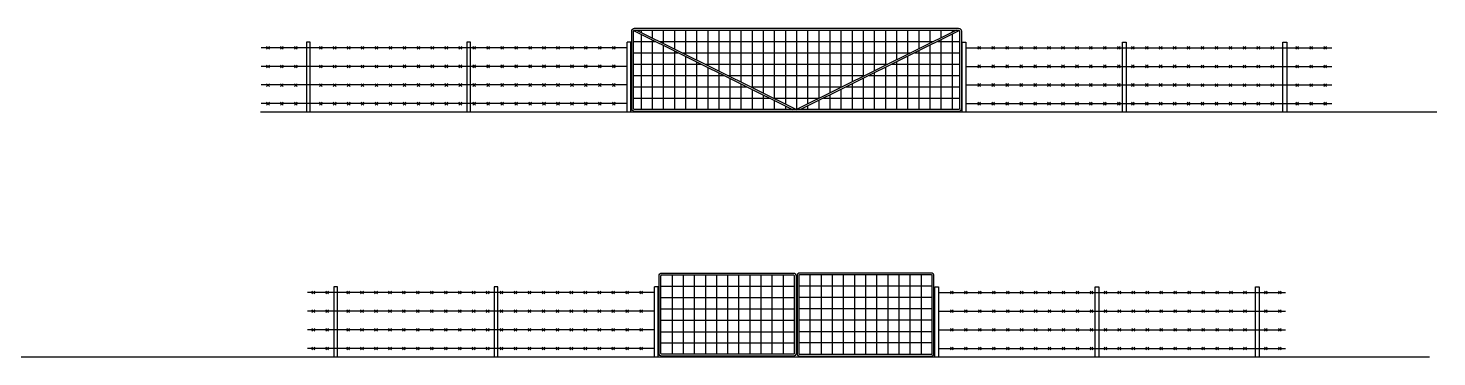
# Model space of a CAD drawing. Extents: x -408 to 1508121, y -29672 to 868845.
# Drawn here: x 1379361 to 1394501, y 164112 to 167642 of the extents above; entities that cross this region are included whole.
import ezdxf

# ---------------------------------------------------------------- set-up
doc = ezdxf.new("R2010")
doc.units = 0
doc.header["$MEASUREMENT"] = 0
doc.layers.get('0').update_dxf_attribs({"lineweight": 25})
doc.layers.add('Fence Elev Exist', color=8, linetype='Continuous')

msp = doc.modelspace()

# ---------------------------------------------------------------- linework, layer by layer
for p, q in [((1381858, 166742), (1394501, 166742)), ((1332538, 164112), (1394422, 164112))]:
    msp.add_line(p, q)
at = {"layer": 'Fence Elev Exist'}
for p, q in [((1385948, 167622), (1385948, 167599)), ((1386067, 167622), (1386067, 167539)), ((1386187, 167622), (1386187, 167480)), ((1386306, 167622), (1386306, 167421)), ((1386425, 167622), (1386425, 167362)), ((1386545, 167622), (1386545, 167303)), ((1386664, 167622), (1386664, 167243)), ((1386783, 167622), (1386783, 167184)), ((1386903, 167622), (1386903, 167125)), ((1387022, 167622), (1387022, 167066)), ((1387142, 167622), (1387142, 167007)), ((1387261, 167622), (1387261, 166948)), ((1387380, 167622), (1387380, 166888)), ((1387500, 167622), (1387500, 166829)), ((1387619, 167622), (1387619, 166769)), ((1387738, 167622), (1387738, 166829)), ((1387858, 167622), (1387858, 166888)), ((1387977, 167622), (1387977, 166948)), ((1388096, 167622), (1388096, 167007)), ((1388216, 167622), (1388216, 167066)), ((1388335, 167622), (1388335, 167125)), ((1388455, 167622), (1388455, 167184)), ((1388574, 167622), (1388574, 167243)), ((1388693, 167622), (1388693, 167303)), ((1388813, 167622), (1388813, 167362)), ((1388932, 167622), (1388932, 167421)), ((1389051, 167622), (1389051, 167480)), ((1389171, 167622), (1389171, 167539)), ((1389290, 167622), (1389290, 167599)), ((1385839, 167492), (1385799, 167492)), ((1385799, 166742), (1385799, 167492)), ((1385839, 166742), (1385839, 167492)), ((1385867, 167500), (1386101, 167500)), ((1385948, 167576), (1385948, 166769)), ((1386067, 167517), (1386067, 166769)), ((1386146, 167500), (1389092, 167500)), ((1386187, 167458), (1386187, 166769)), ((1389051, 167458), (1389051, 166769)), ((1389137, 167500), (1389371, 167500)), ((1389171, 167517), (1389171, 166769)), ((1389290, 167576), (1389290, 166769)), ((1385799, 167432), (1381864, 167432)), ((1381953, 167416), (1381923, 167446)), ((1381923, 167416), (1381953, 167446)), ((1382103, 167416), (1382073, 167446)), ((1382073, 167416), (1382103, 167446)), ((1382253, 167416), (1382223, 167446)), ((1382223, 167416), (1382253, 167446)), ((1382490, 167416), (1382520, 167446)), ((1382520, 167416), (1382490, 167446)), ((1382640, 167416), (1382670, 167446)), ((1382670, 167416), (1382640, 167446)), ((1382790, 167416), (1382820, 167446)), ((1382820, 167416), (1382790, 167446)), ((1382940, 167416), (1382970, 167446)), ((1382970, 167416), (1382940, 167446)), ((1383090, 167416), (1383120, 167446)), ((1383120, 167416), (1383090, 167446)), ((1383240, 167416), (1383270, 167446)), ((1383270, 167416), (1383240, 167446)), ((1383390, 167417), (1383420, 167447)), ((1383420, 167417), (1383390, 167447)), ((1383540, 167417), (1383570, 167447)), ((1383570, 167417), (1383540, 167447)), ((1383690, 167417), (1383720, 167447)), ((1383720, 167417), (1383690, 167447)), ((1383840, 167417), (1383870, 167447)), ((1383870, 167417), (1383840, 167447)), ((1383990, 167417), (1384020, 167447)), ((1384020, 167417), (1383990, 167447)), ((1384140, 167417), (1384170, 167447)), ((1384170, 167417), (1384140, 167447)), ((1384290, 167417), (1384320, 167447)), ((1384320, 167417), (1384290, 167447)), ((1384440, 167417), (1384470, 167447)), ((1384470, 167417), (1384440, 167447)), ((1384590, 167417), (1384620, 167447)), ((1384620, 167417), (1384590, 167447)), ((1384740, 167417), (1384770, 167447)), ((1384770, 167417), (1384740, 167447)), ((1384890, 167417), (1384920, 167447)), ((1384920, 167417), (1384890, 167447)), ((1385040, 167417), (1385070, 167447)), ((1385070, 167417), (1385040, 167447)), ((1385190, 167417), (1385220, 167447)), ((1385220, 167417), (1385190, 167447)), ((1385340, 167417), (1385370, 167447)), ((1385370, 167417), (1385340, 167447)), ((1385490, 167417), (1385520, 167447)), ((1385520, 167417), (1385490, 167447)), ((1385640, 167417), (1385670, 167447)), ((1385670, 167417), (1385640, 167447)), ((1385867, 167378), (1386347, 167378)), ((1386306, 167399), (1386306, 166769)), ((1386392, 167378), (1388846, 167378)), ((1386425, 167339), (1386425, 166769)), ((1388813, 167339), (1388813, 166769)), ((1388891, 167378), (1389371, 167378)), ((1388932, 167399), (1388932, 166769)), ((1389439, 167432), (1393374, 167432)), ((1389598, 167417), (1389568, 167447)), ((1389568, 167417), (1389598, 167447)), ((1389748, 167417), (1389718, 167447)), ((1389718, 167417), (1389748, 167447)), ((1389898, 167417), (1389868, 167447)), ((1389868, 167417), (1389898, 167447)), ((1390048, 167417), (1390018, 167447)), ((1390018, 167417), (1390048, 167447)), ((1390198, 167417), (1390168, 167447)), ((1390168, 167417), (1390198, 167447)), ((1390348, 167417), (1390318, 167447)), ((1390318, 167417), (1390348, 167447)), ((1390498, 167417), (1390468, 167447)), ((1390468, 167417), (1390498, 167447)), ((1390648, 167417), (1390618, 167447)), ((1390618, 167417), (1390648, 167447)), ((1390798, 167417), (1390768, 167447)), ((1390768, 167417), (1390798, 167447)), ((1390948, 167417), (1390918, 167447)), ((1390918, 167417), (1390948, 167447)), ((1391098, 167417), (1391068, 167447)), ((1391068, 167417), (1391098, 167447)), ((1391248, 167417), (1391218, 167447)), ((1391218, 167417), (1391248, 167447)), ((1391398, 167417), (1391368, 167447)), ((1391368, 167417), (1391398, 167447)), ((1391548, 167417), (1391518, 167447)), ((1391518, 167417), (1391548, 167447)), ((1391698, 167417), (1391668, 167447)), ((1391668, 167417), (1391698, 167447)), ((1391848, 167417), (1391818, 167447)), ((1391818, 167417), (1391848, 167447)), ((1391998, 167416), (1391968, 167446)), ((1391968, 167416), (1391998, 167446)), ((1392148, 167416), (1392118, 167446)), ((1392118, 167416), (1392148, 167446)), ((1392298, 167416), (1392268, 167446)), ((1392268, 167416), (1392298, 167446)), ((1392448, 167416), (1392418, 167446)), ((1392418, 167416), (1392448, 167446)), ((1392598, 167416), (1392568, 167446)), ((1392568, 167416), (1392598, 167446)), ((1392748, 167416), (1392718, 167446)), ((1392718, 167416), (1392748, 167446)), ((1392985, 167416), (1393015, 167446)), ((1393015, 167416), (1392985, 167446)), ((1393135, 167416), (1393165, 167446)), ((1393165, 167416), (1393135, 167446)), ((1393285, 167416), (1393315, 167446)), ((1393315, 167416), (1393285, 167446)), ((1385799, 167232), (1381864, 167232)), ((1381953, 167216), (1381923, 167246)), ((1381923, 167216), (1381953, 167246)), ((1382103, 167216), (1382073, 167246)), ((1382073, 167216), (1382103, 167246)), ((1382253, 167216), (1382223, 167246)), ((1382223, 167216), (1382253, 167246)), ((1382490, 167216), (1382520, 167246)), ((1382520, 167216), (1382490, 167246)), ((1382640, 167216), (1382670, 167246)), ((1382670, 167216), (1382640, 167246)), ((1382790, 167216), (1382820, 167246)), ((1382820, 167216), (1382790, 167246)), ((1382940, 167216), (1382970, 167246)), ((1382970, 167216), (1382940, 167246)), ((1383090, 167216), (1383120, 167246)), ((1383120, 167216), (1383090, 167246)), ((1383240, 167216), (1383270, 167246)), ((1383270, 167216), (1383240, 167246)), ((1383390, 167217), (1383420, 167247)), ((1383420, 167217), (1383390, 167247)), ((1383540, 167217), (1383570, 167247)), ((1383570, 167217), (1383540, 167247)), ((1383690, 167217), (1383720, 167247)), ((1383720, 167217), (1383690, 167247)), ((1383840, 167217), (1383870, 167247)), ((1383870, 167217), (1383840, 167247)), ((1383990, 167217), (1384020, 167247)), ((1384020, 167217), (1383990, 167247)), ((1384140, 167217), (1384170, 167247)), ((1384170, 167217), (1384140, 167247)), ((1384290, 167217), (1384320, 167247)), ((1384320, 167217), (1384290, 167247)), ((1384440, 167217), (1384470, 167247)), ((1384470, 167217), (1384440, 167247)), ((1384590, 167217), (1384620, 167247)), ((1384620, 167217), (1384590, 167247)), ((1384740, 167217), (1384770, 167247)), ((1384770, 167217), (1384740, 167247)), ((1384890, 167217), (1384920, 167247)), ((1384920, 167217), (1384890, 167247)), ((1385040, 167217), (1385070, 167247)), ((1385070, 167217), (1385040, 167247)), ((1385190, 167217), (1385220, 167247)), ((1385220, 167217), (1385190, 167247)), ((1385340, 167217), (1385370, 167247)), ((1385370, 167217), (1385340, 167247)), ((1385490, 167217), (1385520, 167247)), ((1385520, 167217), (1385490, 167247)), ((1385640, 167217), (1385670, 167247)), ((1385670, 167217), (1385640, 167247)), ((1385867, 167257), (1386593, 167257)), ((1386545, 167280), (1386545, 166769)), ((1386638, 167257), (1388600, 167257)), ((1386664, 167221), (1386664, 166769)), ((1386783, 167162), (1386783, 166769)), ((1388455, 167162), (1388455, 166769)), ((1388574, 167221), (1388574, 166769)), ((1388645, 167257), (1389371, 167257)), ((1388693, 167280), (1388693, 166769)), ((1389439, 167232), (1393374, 167232)), ((1389598, 167217), (1389568, 167247)), ((1389568, 167217), (1389598, 167247)), ((1389748, 167217), (1389718, 167247)), ((1389718, 167217), (1389748, 167247)), ((1389898, 167217), (1389868, 167247)), ((1389868, 167217), (1389898, 167247)), ((1390048, 167217), (1390018, 167247)), ((1390018, 167217), (1390048, 167247)), ((1390198, 167217), (1390168, 167247)), ((1390168, 167217), (1390198, 167247)), ((1390348, 167217), (1390318, 167247)), ((1390318, 167217), (1390348, 167247)), ((1390498, 167217), (1390468, 167247)), ((1390468, 167217), (1390498, 167247)), ((1390648, 167217), (1390618, 167247)), ((1390618, 167217), (1390648, 167247)), ((1390798, 167217), (1390768, 167247)), ((1390768, 167217), (1390798, 167247)), ((1390948, 167217), (1390918, 167247)), ((1390918, 167217), (1390948, 167247)), ((1391098, 167217), (1391068, 167247)), ((1391068, 167217), (1391098, 167247)), ((1391248, 167217), (1391218, 167247)), ((1391218, 167217), (1391248, 167247)), ((1391398, 167217), (1391368, 167247)), ((1391368, 167217), (1391398, 167247)), ((1391548, 167217), (1391518, 167247)), ((1391518, 167217), (1391548, 167247)), ((1391698, 167217), (1391668, 167247)), ((1391668, 167217), (1391698, 167247)), ((1391848, 167217), (1391818, 167247)), ((1391818, 167217), (1391848, 167247)), ((1391998, 167216), (1391968, 167246)), ((1391968, 167216), (1391998, 167246)), ((1392148, 167216), (1392118, 167246)), ((1392118, 167216), (1392148, 167246)), ((1392298, 167216), (1392268, 167246)), ((1392268, 167216), (1392298, 167246)), ((1392448, 167216), (1392418, 167246)), ((1392418, 167216), (1392448, 167246)), ((1392598, 167216), (1392568, 167246)), ((1392568, 167216), (1392598, 167246)), ((1392748, 167216), (1392718, 167246)), ((1392718, 167216), (1392748, 167246)), ((1392985, 167216), (1393015, 167246)), ((1393015, 167216), (1392985, 167246)), ((1393135, 167216), (1393165, 167246)), ((1393165, 167216), (1393135, 167246)), ((1393285, 167216), (1393315, 167246)), ((1393315, 167216), (1393285, 167246)), ((1385799, 167032), (1381864, 167032)), ((1381953, 167016), (1381923, 167046)), ((1381923, 167016), (1381953, 167046)), ((1382103, 167016), (1382073, 167046)), ((1382073, 167016), (1382103, 167046)), ((1382253, 167016), (1382223, 167046)), ((1382223, 167016), (1382253, 167046)), ((1382490, 167016), (1382520, 167046)), ((1382520, 167016), (1382490, 167046)), ((1382640, 167016), (1382670, 167046)), ((1382670, 167016), (1382640, 167046)), ((1382790, 167016), (1382820, 167046)), ((1382820, 167016), (1382790, 167046)), ((1382940, 167016), (1382970, 167046)), ((1382970, 167016), (1382940, 167046)), ((1383090, 167016), (1383120, 167046)), ((1383120, 167016), (1383090, 167046)), ((1383240, 167016), (1383270, 167046)), ((1383270, 167016), (1383240, 167046)), ((1383390, 167017), (1383420, 167047)), ((1383420, 167017), (1383390, 167047)), ((1383540, 167017), (1383570, 167047)), ((1383570, 167017), (1383540, 167047)), ((1383690, 167017), (1383720, 167047)), ((1383720, 167017), (1383690, 167047)), ((1383840, 167017), (1383870, 167047)), ((1383870, 167017), (1383840, 167047)), ((1383990, 167017), (1384020, 167047)), ((1384020, 167017), (1383990, 167047)), ((1384140, 167017), (1384170, 167047)), ((1384170, 167017), (1384140, 167047)), ((1384290, 167017), (1384320, 167047)), ((1384320, 167017), (1384290, 167047)), ((1384440, 167017), (1384470, 167047)), ((1384470, 167017), (1384440, 167047)), ((1384590, 167017), (1384620, 167047)), ((1384620, 167017), (1384590, 167047)), ((1384740, 167017), (1384770, 167047)), ((1384770, 167017), (1384740, 167047)), ((1384890, 167017), (1384920, 167047)), ((1384920, 167017), (1384890, 167047)), ((1385040, 167017), (1385070, 167047)), ((1385070, 167017), (1385040, 167047)), ((1385190, 167017), (1385220, 167047)), ((1385220, 167017), (1385190, 167047)), ((1385340, 167017), (1385370, 167047)), ((1385370, 167017), (1385340, 167047)), ((1385490, 167017), (1385520, 167047)), ((1385520, 167017), (1385490, 167047)), ((1385640, 167017), (1385670, 167047)), ((1385670, 167017), (1385640, 167047)), ((1385867, 167135), (1386839, 167135)), ((1385867, 167013), (1387085, 167013)), ((1386884, 167135), (1388354, 167135)), ((1386903, 167103), (1386903, 166769)), ((1387022, 167044), (1387022, 166769)), ((1387130, 167013), (1388108, 167013)), ((1388153, 167013), (1389371, 167013)), ((1388216, 167044), (1388216, 166769)), ((1388335, 167103), (1388335, 166769)), ((1388399, 167135), (1389371, 167135)), ((1389439, 167032), (1393374, 167032)), ((1389598, 167017), (1389568, 167047)), ((1389568, 167017), (1389598, 167047)), ((1389748, 167017), (1389718, 167047)), ((1389718, 167017), (1389748, 167047)), ((1389898, 167017), (1389868, 167047)), ((1389868, 167017), (1389898, 167047)), ((1390048, 167017), (1390018, 167047)), ((1390018, 167017), (1390048, 167047)), ((1390198, 167017), (1390168, 167047)), ((1390168, 167017), (1390198, 167047)), ((1390348, 167017), (1390318, 167047)), ((1390318, 167017), (1390348, 167047)), ((1390498, 167017), (1390468, 167047)), ((1390468, 167017), (1390498, 167047)), ((1390648, 167017), (1390618, 167047)), ((1390618, 167017), (1390648, 167047)), ((1390798, 167017), (1390768, 167047)), ((1390768, 167017), (1390798, 167047)), ((1390948, 167017), (1390918, 167047)), ((1390918, 167017), (1390948, 167047)), ((1391098, 167017), (1391068, 167047)), ((1391068, 167017), (1391098, 167047)), ((1391248, 167017), (1391218, 167047)), ((1391218, 167017), (1391248, 167047)), ((1391398, 167017), (1391368, 167047)), ((1391368, 167017), (1391398, 167047)), ((1391548, 167017), (1391518, 167047)), ((1391518, 167017), (1391548, 167047)), ((1391698, 167017), (1391668, 167047)), ((1391668, 167017), (1391698, 167047)), ((1391848, 167017), (1391818, 167047)), ((1391818, 167017), (1391848, 167047)), ((1391998, 167016), (1391968, 167046)), ((1391968, 167016), (1391998, 167046)), ((1392148, 167016), (1392118, 167046)), ((1392118, 167016), (1392148, 167046)), ((1392298, 167016), (1392268, 167046)), ((1392268, 167016), (1392298, 167046)), ((1392448, 167016), (1392418, 167046)), ((1392418, 167016), (1392448, 167046)), ((1392598, 167016), (1392568, 167046)), ((1392568, 167016), (1392598, 167046)), ((1392748, 167016), (1392718, 167046)), ((1392718, 167016), (1392748, 167046)), ((1392985, 167016), (1393015, 167046)), ((1393015, 167016), (1392985, 167046)), ((1393135, 167016), (1393165, 167046)), ((1393165, 167016), (1393135, 167046)), ((1393285, 167016), (1393315, 167046)), ((1393315, 167016), (1393285, 167046)), ((1385867, 166891), (1387330, 166891)), ((1387142, 166984), (1387142, 166769)), ((1387261, 166925), (1387261, 166769)), ((1387375, 166891), (1387863, 166891)), ((1387380, 166866), (1387380, 166769)), ((1387858, 166866), (1387858, 166769)), ((1387908, 166891), (1389371, 166891)), ((1387977, 166925), (1387977, 166769)), ((1388096, 166984), (1388096, 166769)), ((1385799, 166832), (1381864, 166832)), ((1381953, 166816), (1381923, 166846)), ((1381923, 166816), (1381953, 166846)), ((1382103, 166816), (1382073, 166846)), ((1382073, 166816), (1382103, 166846)), ((1382253, 166816), (1382223, 166846)), ((1382223, 166816), (1382253, 166846)), ((1382490, 166816), (1382520, 166846)), ((1382520, 166816), (1382490, 166846)), ((1382640, 166816), (1382670, 166846)), ((1382670, 166816), (1382640, 166846)), ((1382790, 166816), (1382820, 166846)), ((1382820, 166816), (1382790, 166846)), ((1382940, 166816), (1382970, 166846)), ((1382970, 166816), (1382940, 166846)), ((1383090, 166816), (1383120, 166846)), ((1383120, 166816), (1383090, 166846)), ((1383240, 166816), (1383270, 166846)), ((1383270, 166816), (1383240, 166846)), ((1383390, 166817), (1383420, 166847)), ((1383420, 166817), (1383390, 166847)), ((1383540, 166817), (1383570, 166847)), ((1383570, 166817), (1383540, 166847)), ((1383690, 166817), (1383720, 166847)), ((1383720, 166817), (1383690, 166847)), ((1383840, 166817), (1383870, 166847)), ((1383870, 166817), (1383840, 166847)), ((1383990, 166817), (1384020, 166847)), ((1384020, 166817), (1383990, 166847)), ((1384140, 166817), (1384170, 166847)), ((1384170, 166817), (1384140, 166847)), ((1384290, 166817), (1384320, 166847)), ((1384320, 166817), (1384290, 166847)), ((1384440, 166817), (1384470, 166847)), ((1384470, 166817), (1384440, 166847)), ((1384590, 166817), (1384620, 166847)), ((1384620, 166817), (1384590, 166847)), ((1384740, 166817), (1384770, 166847)), ((1384770, 166817), (1384740, 166847)), ((1384890, 166817), (1384920, 166847)), ((1384920, 166817), (1384890, 166847)), ((1385040, 166817), (1385070, 166847)), ((1385070, 166817), (1385040, 166847)), ((1385190, 166817), (1385220, 166847)), ((1385220, 166817), (1385190, 166847)), ((1385340, 166817), (1385370, 166847)), ((1385370, 166817), (1385340, 166847)), ((1385490, 166817), (1385520, 166847)), ((1385520, 166817), (1385490, 166847)), ((1385640, 166817), (1385670, 166847)), ((1385670, 166817), (1385640, 166847)), ((1387500, 166807), (1387500, 166769)), ((1387738, 166807), (1387738, 166769)), ((1389439, 166832), (1393374, 166832)), ((1389598, 166817), (1389568, 166847)), ((1389568, 166817), (1389598, 166847)), ((1389748, 166817), (1389718, 166847)), ((1389718, 166817), (1389748, 166847)), ((1389898, 166817), (1389868, 166847)), ((1389868, 166817), (1389898, 166847)), ((1390048, 166817), (1390018, 166847)), ((1390018, 166817), (1390048, 166847)), ((1390198, 166817), (1390168, 166847)), ((1390168, 166817), (1390198, 166847)), ((1390348, 166817), (1390318, 166847)), ((1390318, 166817), (1390348, 166847)), ((1390498, 166817), (1390468, 166847)), ((1390468, 166817), (1390498, 166847)), ((1390648, 166817), (1390618, 166847)), ((1390618, 166817), (1390648, 166847)), ((1390798, 166817), (1390768, 166847)), ((1390768, 166817), (1390798, 166847)), ((1390948, 166817), (1390918, 166847)), ((1390918, 166817), (1390948, 166847)), ((1391098, 166817), (1391068, 166847)), ((1391068, 166817), (1391098, 166847)), ((1391248, 166817), (1391218, 166847)), ((1391218, 166817), (1391248, 166847)), ((1391398, 166817), (1391368, 166847)), ((1391368, 166817), (1391398, 166847)), ((1391548, 166817), (1391518, 166847)), ((1391518, 166817), (1391548, 166847)), ((1391698, 166817), (1391668, 166847)), ((1391668, 166817), (1391698, 166847)), ((1391848, 166817), (1391818, 166847)), ((1391818, 166817), (1391848, 166847)), ((1391998, 166816), (1391968, 166846)), ((1391968, 166816), (1391998, 166846)), ((1392148, 166816), (1392118, 166846)), ((1392118, 166816), (1392148, 166846)), ((1392298, 166816), (1392268, 166846)), ((1392268, 166816), (1392298, 166846)), ((1392448, 166816), (1392418, 166846)), ((1392418, 166816), (1392448, 166846)), ((1392598, 166816), (1392568, 166846)), ((1392568, 166816), (1392598, 166846)), ((1392748, 166816), (1392718, 166846)), ((1392718, 166816), (1392748, 166846)), ((1392985, 166816), (1393015, 166846)), ((1393015, 166816), (1392985, 166846)), ((1393135, 166816), (1393165, 166846)), ((1393165, 166816), (1393135, 166846)), ((1393285, 166816), (1393315, 166846)), ((1393315, 166816), (1393285, 166846)), ((1386281, 164992), (1386281, 164139)), ((1386400, 164992), (1386400, 164139)), ((1386520, 164992), (1386520, 164139)), ((1386639, 164992), (1386639, 164139)), ((1386758, 164992), (1386758, 164139)), ((1386878, 164992), (1386878, 164139)), ((1386997, 164992), (1386997, 164139)), ((1387117, 164992), (1387117, 164139)), ((1387236, 164992), (1387236, 164139)), ((1387355, 164992), (1387355, 164139)), ((1387475, 164992), (1387475, 164139)), ((1387763, 164992), (1387763, 164139)), ((1387883, 164992), (1387883, 164139)), ((1388002, 164992), (1388002, 164139)), ((1388121, 164992), (1388121, 164139)), ((1388241, 164992), (1388241, 164139)), ((1388360, 164992), (1388360, 164139)), ((1388480, 164992), (1388480, 164139)), ((1388599, 164992), (1388599, 164139)), ((1388718, 164992), (1388718, 164139)), ((1388838, 164992), (1388838, 164139)), ((1388957, 164992), (1388957, 164139)), ((1386093, 164802), (1382364, 164802)), ((1382410, 164787), (1382440, 164817)), ((1382440, 164787), (1382410, 164817)), ((1382560, 164787), (1382590, 164817)), ((1382590, 164787), (1382560, 164817)), ((1382784, 164787), (1382814, 164817)), ((1382814, 164787), (1382784, 164817)), ((1382934, 164787), (1382964, 164817)), ((1382964, 164787), (1382934, 164817)), ((1383084, 164787), (1383114, 164817)), ((1383114, 164787), (1383084, 164817)), ((1383234, 164787), (1383264, 164817)), ((1383264, 164787), (1383234, 164817)), ((1383384, 164787), (1383414, 164817)), ((1383414, 164787), (1383384, 164817)), ((1383534, 164787), (1383564, 164817)), ((1383564, 164787), (1383534, 164817)), ((1383684, 164787), (1383714, 164817)), ((1383714, 164787), (1383684, 164817)), ((1383834, 164787), (1383864, 164817)), ((1383864, 164787), (1383834, 164817)), ((1383984, 164787), (1384014, 164817)), ((1384014, 164787), (1383984, 164817)), ((1384134, 164787), (1384164, 164817)), ((1384164, 164787), (1384134, 164817)), ((1384284, 164787), (1384314, 164817)), ((1384314, 164787), (1384284, 164817)), ((1384434, 164787), (1384464, 164817)), ((1384464, 164787), (1384434, 164817)), ((1384584, 164787), (1384614, 164817)), ((1384614, 164787), (1384584, 164817)), ((1384734, 164787), (1384764, 164817)), ((1384764, 164787), (1384734, 164817)), ((1384884, 164787), (1384914, 164817)), ((1384914, 164787), (1384884, 164817)), ((1385034, 164787), (1385064, 164817)), ((1385064, 164787), (1385034, 164817)), ((1385184, 164787), (1385214, 164817)), ((1385214, 164787), (1385184, 164817)), ((1385334, 164787), (1385364, 164817)), ((1385364, 164787), (1385334, 164817)), ((1385484, 164787), (1385514, 164817)), ((1385514, 164787), (1385484, 164817)), ((1385634, 164787), (1385664, 164817)), ((1385664, 164787), (1385634, 164817)), ((1385784, 164787), (1385814, 164817)), ((1385814, 164787), (1385784, 164817)), ((1385934, 164787), (1385964, 164817)), ((1385964, 164787), (1385934, 164817)), ((1386133, 164862), (1386093, 164862)), ((1386093, 164112), (1386093, 164862)), ((1386133, 164112), (1386133, 164862)), ((1386162, 164870), (1387594, 164870)), ((1386162, 164748), (1387594, 164748)), ((1389076, 164870), (1387644, 164870)), ((1389076, 164748), (1387644, 164748)), ((1389145, 164802), (1392874, 164802)), ((1389304, 164787), (1389274, 164817)), ((1389274, 164787), (1389304, 164817)), ((1389454, 164787), (1389424, 164817)), ((1389424, 164787), (1389454, 164817)), ((1389604, 164787), (1389574, 164817)), ((1389574, 164787), (1389604, 164817)), ((1389754, 164787), (1389724, 164817)), ((1389724, 164787), (1389754, 164817)), ((1389904, 164787), (1389874, 164817)), ((1389874, 164787), (1389904, 164817)), ((1390054, 164787), (1390024, 164817)), ((1390024, 164787), (1390054, 164817)), ((1390204, 164787), (1390174, 164817)), ((1390174, 164787), (1390204, 164817)), ((1390354, 164787), (1390324, 164817)), ((1390324, 164787), (1390354, 164817)), ((1390504, 164787), (1390474, 164817)), ((1390474, 164787), (1390504, 164817)), ((1390654, 164787), (1390624, 164817)), ((1390624, 164787), (1390654, 164817)), ((1390804, 164787), (1390774, 164817)), ((1390774, 164787), (1390804, 164817)), ((1390954, 164787), (1390924, 164817)), ((1390924, 164787), (1390954, 164817)), ((1391104, 164787), (1391074, 164817)), ((1391074, 164787), (1391104, 164817)), ((1391254, 164787), (1391224, 164817)), ((1391224, 164787), (1391254, 164817)), ((1391404, 164787), (1391374, 164817)), ((1391374, 164787), (1391404, 164817)), ((1391554, 164787), (1391524, 164817)), ((1391524, 164787), (1391554, 164817)), ((1391704, 164787), (1391674, 164817)), ((1391674, 164787), (1391704, 164817)), ((1391854, 164787), (1391824, 164817)), ((1391824, 164787), (1391854, 164817)), ((1392004, 164787), (1391974, 164817)), ((1391974, 164787), (1392004, 164817)), ((1392154, 164787), (1392124, 164817)), ((1392124, 164787), (1392154, 164817)), ((1392304, 164787), (1392274, 164817)), ((1392274, 164787), (1392304, 164817)), ((1392454, 164787), (1392424, 164817)), ((1392424, 164787), (1392454, 164817)), ((1392678, 164787), (1392648, 164817)), ((1392648, 164787), (1392678, 164817)), ((1392828, 164787), (1392798, 164817)), ((1392798, 164787), (1392828, 164817)), ((1386093, 164602), (1382364, 164602)), ((1382410, 164587), (1382440, 164617)), ((1382440, 164587), (1382410, 164617)), ((1382560, 164587), (1382590, 164617)), ((1382590, 164587), (1382560, 164617)), ((1382784, 164587), (1382814, 164617)), ((1382814, 164587), (1382784, 164617)), ((1382934, 164587), (1382964, 164617)), ((1382964, 164587), (1382934, 164617)), ((1383084, 164587), (1383114, 164617)), ((1383114, 164587), (1383084, 164617)), ((1383234, 164587), (1383264, 164617)), ((1383264, 164587), (1383234, 164617)), ((1383384, 164587), (1383414, 164617)), ((1383414, 164587), (1383384, 164617)), ((1383534, 164587), (1383564, 164617)), ((1383564, 164587), (1383534, 164617)), ((1383684, 164587), (1383714, 164617)), ((1383714, 164587), (1383684, 164617)), ((1383834, 164587), (1383864, 164617)), ((1383864, 164587), (1383834, 164617)), ((1383984, 164587), (1384014, 164617)), ((1384014, 164587), (1383984, 164617)), ((1384134, 164587), (1384164, 164617)), ((1384164, 164587), (1384134, 164617)), ((1384284, 164587), (1384314, 164617)), ((1384314, 164587), (1384284, 164617)), ((1384434, 164587), (1384464, 164617)), ((1384464, 164587), (1384434, 164617)), ((1384584, 164587), (1384614, 164617)), ((1384614, 164587), (1384584, 164617)), ((1384734, 164587), (1384764, 164617)), ((1384764, 164587), (1384734, 164617)), ((1384884, 164587), (1384914, 164617)), ((1384914, 164587), (1384884, 164617)), ((1385034, 164587), (1385064, 164617)), ((1385064, 164587), (1385034, 164617)), ((1385184, 164587), (1385214, 164617)), ((1385214, 164587), (1385184, 164617)), ((1385334, 164587), (1385364, 164617)), ((1385364, 164587), (1385334, 164617)), ((1385484, 164587), (1385514, 164617)), ((1385514, 164587), (1385484, 164617)), ((1385634, 164587), (1385664, 164617)), ((1385664, 164587), (1385634, 164617)), ((1385784, 164587), (1385814, 164617)), ((1385814, 164587), (1385784, 164617)), ((1385934, 164587), (1385964, 164617)), ((1385964, 164587), (1385934, 164617)), ((1386162, 164626), (1387594, 164626)), ((1389076, 164626), (1387644, 164626)), ((1389145, 164602), (1392874, 164602)), ((1389304, 164587), (1389274, 164617)), ((1389274, 164587), (1389304, 164617)), ((1389454, 164587), (1389424, 164617)), ((1389424, 164587), (1389454, 164617)), ((1389604, 164587), (1389574, 164617)), ((1389574, 164587), (1389604, 164617)), ((1389754, 164587), (1389724, 164617)), ((1389724, 164587), (1389754, 164617)), ((1389904, 164587), (1389874, 164617)), ((1389874, 164587), (1389904, 164617)), ((1390054, 164587), (1390024, 164617)), ((1390024, 164587), (1390054, 164617)), ((1390204, 164587), (1390174, 164617)), ((1390174, 164587), (1390204, 164617)), ((1390354, 164587), (1390324, 164617)), ((1390324, 164587), (1390354, 164617)), ((1390504, 164587), (1390474, 164617)), ((1390474, 164587), (1390504, 164617)), ((1390654, 164587), (1390624, 164617)), ((1390624, 164587), (1390654, 164617)), ((1390804, 164587), (1390774, 164617)), ((1390774, 164587), (1390804, 164617)), ((1390954, 164587), (1390924, 164617)), ((1390924, 164587), (1390954, 164617)), ((1391104, 164587), (1391074, 164617)), ((1391074, 164587), (1391104, 164617)), ((1391254, 164587), (1391224, 164617)), ((1391224, 164587), (1391254, 164617)), ((1391404, 164587), (1391374, 164617)), ((1391374, 164587), (1391404, 164617)), ((1391554, 164587), (1391524, 164617)), ((1391524, 164587), (1391554, 164617)), ((1391704, 164587), (1391674, 164617)), ((1391674, 164587), (1391704, 164617)), ((1391854, 164587), (1391824, 164617)), ((1391824, 164587), (1391854, 164617)), ((1392004, 164587), (1391974, 164617)), ((1391974, 164587), (1392004, 164617)), ((1392154, 164587), (1392124, 164617)), ((1392124, 164587), (1392154, 164617)), ((1392304, 164587), (1392274, 164617)), ((1392274, 164587), (1392304, 164617)), ((1392454, 164587), (1392424, 164617)), ((1392424, 164587), (1392454, 164617)), ((1392678, 164587), (1392648, 164617)), ((1392648, 164587), (1392678, 164617)), ((1392828, 164587), (1392798, 164617)), ((1392798, 164587), (1392828, 164617)), ((1386162, 164504), (1387594, 164504)), ((1389076, 164504), (1387644, 164504)), ((1386093, 164402), (1382364, 164402)), ((1382410, 164387), (1382440, 164417)), ((1382440, 164387), (1382410, 164417)), ((1382560, 164387), (1382590, 164417)), ((1382590, 164387), (1382560, 164417)), ((1382784, 164387), (1382814, 164417)), ((1382814, 164387), (1382784, 164417)), ((1382934, 164387), (1382964, 164417)), ((1382964, 164387), (1382934, 164417)), ((1383084, 164387), (1383114, 164417)), ((1383114, 164387), (1383084, 164417)), ((1383234, 164387), (1383264, 164417)), ((1383264, 164387), (1383234, 164417)), ((1383384, 164387), (1383414, 164417)), ((1383414, 164387), (1383384, 164417)), ((1383534, 164387), (1383564, 164417)), ((1383564, 164387), (1383534, 164417)), ((1383684, 164387), (1383714, 164417)), ((1383714, 164387), (1383684, 164417)), ((1383834, 164387), (1383864, 164417)), ((1383864, 164387), (1383834, 164417)), ((1383984, 164387), (1384014, 164417)), ((1384014, 164387), (1383984, 164417)), ((1384134, 164387), (1384164, 164417)), ((1384164, 164387), (1384134, 164417)), ((1384284, 164387), (1384314, 164417)), ((1384314, 164387), (1384284, 164417)), ((1384434, 164387), (1384464, 164417)), ((1384464, 164387), (1384434, 164417)), ((1384584, 164387), (1384614, 164417)), ((1384614, 164387), (1384584, 164417)), ((1384734, 164387), (1384764, 164417)), ((1384764, 164387), (1384734, 164417)), ((1384884, 164387), (1384914, 164417)), ((1384914, 164387), (1384884, 164417)), ((1385034, 164387), (1385064, 164417)), ((1385064, 164387), (1385034, 164417)), ((1385184, 164387), (1385214, 164417)), ((1385214, 164387), (1385184, 164417)), ((1385334, 164387), (1385364, 164417)), ((1385364, 164387), (1385334, 164417)), ((1385484, 164387), (1385514, 164417)), ((1385514, 164387), (1385484, 164417)), ((1385634, 164387), (1385664, 164417)), ((1385664, 164387), (1385634, 164417)), ((1385784, 164387), (1385814, 164417)), ((1385814, 164387), (1385784, 164417)), ((1385934, 164387), (1385964, 164417)), ((1385964, 164387), (1385934, 164417)), ((1386162, 164382), (1387594, 164382)), ((1389076, 164382), (1387644, 164382)), ((1389145, 164402), (1392874, 164402)), ((1389304, 164387), (1389274, 164417)), ((1389274, 164387), (1389304, 164417)), ((1389454, 164387), (1389424, 164417)), ((1389424, 164387), (1389454, 164417)), ((1389604, 164387), (1389574, 164417)), ((1389574, 164387), (1389604, 164417)), ((1389754, 164387), (1389724, 164417)), ((1389724, 164387), (1389754, 164417)), ((1389904, 164387), (1389874, 164417)), ((1389874, 164387), (1389904, 164417)), ((1390054, 164387), (1390024, 164417)), ((1390024, 164387), (1390054, 164417)), ((1390204, 164387), (1390174, 164417)), ((1390174, 164387), (1390204, 164417)), ((1390354, 164387), (1390324, 164417)), ((1390324, 164387), (1390354, 164417)), ((1390504, 164387), (1390474, 164417)), ((1390474, 164387), (1390504, 164417)), ((1390654, 164387), (1390624, 164417)), ((1390624, 164387), (1390654, 164417)), ((1390804, 164387), (1390774, 164417)), ((1390774, 164387), (1390804, 164417)), ((1390954, 164387), (1390924, 164417)), ((1390924, 164387), (1390954, 164417)), ((1391104, 164387), (1391074, 164417)), ((1391074, 164387), (1391104, 164417)), ((1391254, 164387), (1391224, 164417)), ((1391224, 164387), (1391254, 164417)), ((1391404, 164387), (1391374, 164417)), ((1391374, 164387), (1391404, 164417)), ((1391554, 164387), (1391524, 164417)), ((1391524, 164387), (1391554, 164417)), ((1391704, 164387), (1391674, 164417)), ((1391674, 164387), (1391704, 164417)), ((1391854, 164387), (1391824, 164417)), ((1391824, 164387), (1391854, 164417)), ((1392004, 164387), (1391974, 164417)), ((1391974, 164387), (1392004, 164417)), ((1392154, 164387), (1392124, 164417)), ((1392124, 164387), (1392154, 164417)), ((1392304, 164387), (1392274, 164417)), ((1392274, 164387), (1392304, 164417)), ((1392454, 164387), (1392424, 164417)), ((1392424, 164387), (1392454, 164417)), ((1392678, 164387), (1392648, 164417)), ((1392648, 164387), (1392678, 164417)), ((1392828, 164387), (1392798, 164417)), ((1392798, 164387), (1392828, 164417)), ((1386093, 164202), (1382364, 164202)), ((1382410, 164187), (1382440, 164217)), ((1382440, 164187), (1382410, 164217)), ((1382560, 164187), (1382590, 164217)), ((1382590, 164187), (1382560, 164217)), ((1382784, 164187), (1382814, 164217)), ((1382814, 164187), (1382784, 164217)), ((1382934, 164187), (1382964, 164217)), ((1382964, 164187), (1382934, 164217)), ((1383084, 164187), (1383114, 164217)), ((1383114, 164187), (1383084, 164217)), ((1383234, 164187), (1383264, 164217)), ((1383264, 164187), (1383234, 164217)), ((1383384, 164187), (1383414, 164217)), ((1383414, 164187), (1383384, 164217)), ((1383534, 164187), (1383564, 164217)), ((1383564, 164187), (1383534, 164217)), ((1383684, 164187), (1383714, 164217)), ((1383714, 164187), (1383684, 164217)), ((1383834, 164187), (1383864, 164217)), ((1383864, 164187), (1383834, 164217)), ((1383984, 164187), (1384014, 164217)), ((1384014, 164187), (1383984, 164217)), ((1384134, 164187), (1384164, 164217)), ((1384164, 164187), (1384134, 164217)), ((1384284, 164187), (1384314, 164217)), ((1384314, 164187), (1384284, 164217)), ((1384434, 164187), (1384464, 164217)), ((1384464, 164187), (1384434, 164217)), ((1384584, 164187), (1384614, 164217)), ((1384614, 164187), (1384584, 164217)), ((1384734, 164187), (1384764, 164217)), ((1384764, 164187), (1384734, 164217)), ((1384884, 164187), (1384914, 164217)), ((1384914, 164187), (1384884, 164217)), ((1385034, 164187), (1385064, 164217)), ((1385064, 164187), (1385034, 164217)), ((1385184, 164187), (1385214, 164217)), ((1385214, 164187), (1385184, 164217)), ((1385334, 164187), (1385364, 164217)), ((1385364, 164187), (1385334, 164217)), ((1385484, 164187), (1385514, 164217)), ((1385514, 164187), (1385484, 164217)), ((1385634, 164187), (1385664, 164217)), ((1385664, 164187), (1385634, 164217)), ((1385784, 164187), (1385814, 164217)), ((1385814, 164187), (1385784, 164217)), ((1385934, 164187), (1385964, 164217)), ((1385964, 164187), (1385934, 164217)), ((1386162, 164261), (1387594, 164261)), ((1389076, 164261), (1387644, 164261)), ((1389145, 164202), (1392874, 164202)), ((1389304, 164187), (1389274, 164217)), ((1389274, 164187), (1389304, 164217)), ((1389454, 164187), (1389424, 164217)), ((1389424, 164187), (1389454, 164217)), ((1389604, 164187), (1389574, 164217)), ((1389574, 164187), (1389604, 164217)), ((1389754, 164187), (1389724, 164217)), ((1389724, 164187), (1389754, 164217)), ((1389904, 164187), (1389874, 164217)), ((1389874, 164187), (1389904, 164217)), ((1390054, 164187), (1390024, 164217)), ((1390024, 164187), (1390054, 164217)), ((1390204, 164187), (1390174, 164217)), ((1390174, 164187), (1390204, 164217)), ((1390354, 164187), (1390324, 164217)), ((1390324, 164187), (1390354, 164217)), ((1390504, 164187), (1390474, 164217)), ((1390474, 164187), (1390504, 164217)), ((1390654, 164187), (1390624, 164217)), ((1390624, 164187), (1390654, 164217)), ((1390804, 164187), (1390774, 164217)), ((1390774, 164187), (1390804, 164217)), ((1390954, 164187), (1390924, 164217)), ((1390924, 164187), (1390954, 164217)), ((1391104, 164187), (1391074, 164217)), ((1391074, 164187), (1391104, 164217)), ((1391254, 164187), (1391224, 164217)), ((1391224, 164187), (1391254, 164217)), ((1391404, 164187), (1391374, 164217)), ((1391374, 164187), (1391404, 164217)), ((1391554, 164187), (1391524, 164217)), ((1391524, 164187), (1391554, 164217)), ((1391704, 164187), (1391674, 164217)), ((1391674, 164187), (1391704, 164217)), ((1391854, 164187), (1391824, 164217)), ((1391824, 164187), (1391854, 164217)), ((1392004, 164187), (1391974, 164217)), ((1391974, 164187), (1392004, 164217)), ((1392154, 164187), (1392124, 164217)), ((1392124, 164187), (1392154, 164217)), ((1392304, 164187), (1392274, 164217)), ((1392274, 164187), (1392304, 164217)), ((1392454, 164187), (1392424, 164217)), ((1392424, 164187), (1392454, 164217)), ((1392678, 164187), (1392648, 164217)), ((1392648, 164187), (1392678, 164217)), ((1392828, 164187), (1392798, 164217)), ((1392798, 164187), (1392828, 164217))]:
    msp.add_line(p, q, dxfattribs=at)
for points in [[(1385877, 167642), (1389361, 167642, -0.414214), (1389391, 167612), (1389391, 166779, -0.414214), (1389361, 166749), (1385877, 166749, -0.414214), (1385847, 166779), (1385847, 167612, -0.414214)], [(1385877, 167622), (1389361, 167622, -0.414214), (1389371, 167612), (1389371, 166779, -0.414214), (1389361, 166769), (1385877, 166769, -0.414214), (1385867, 166779), (1385867, 167612, -0.414214)], [(1386172, 165012), (1387584, 165012, -0.414214), (1387614, 164982), (1387614, 164149, -0.414214), (1387584, 164119), (1386172, 164119, -0.414214), (1386142, 164149), (1386142, 164982, -0.414214)], [(1386172, 164992), (1387584, 164992, -0.414214), (1387594, 164982), (1387594, 164149, -0.414214), (1387584, 164139), (1386172, 164139, -0.414214), (1386162, 164149), (1386162, 164982, -0.414214)], [(1389066, 165012), (1387654, 165012, 0.414214), (1387624, 164982), (1387624, 164149, 0.414214), (1387654, 164119), (1389066, 164119, 0.414214), (1389096, 164149), (1389096, 164982, 0.414214)], [(1389066, 164992), (1387654, 164992, 0.414214), (1387644, 164982), (1387644, 164149, 0.414214), (1387654, 164139), (1389066, 164139, 0.414214), (1389076, 164149), (1389076, 164982, 0.414214)]]:
    msp.add_lwpolyline(points, format="xyb", close=True, dxfattribs=at)
for points in [[(1385868, 167616), (1387576, 166769)], [(1385900, 167622), (1387619, 166770)], [(1389338, 167622), (1387619, 166770)], [(1389370, 167616), (1387662, 166769)], [(1382391, 166742), (1382391, 167492), (1382351, 167492), (1382351, 166742)], [(1384115, 166742), (1384115, 167492), (1384075, 167492), (1384075, 166742)], [(1389399, 166742), (1389399, 167492), (1389439, 167492), (1389439, 166742)], [(1391123, 166742), (1391123, 167492), (1391163, 167492), (1391163, 166742)], [(1392847, 166742), (1392847, 167492), (1392887, 167492), (1392887, 166742)], [(1382686, 164112), (1382686, 164862), (1382646, 164862), (1382646, 164112)], [(1384409, 164112), (1384409, 164862), (1384369, 164862), (1384369, 164112)], [(1389105, 164112), (1389105, 164862), (1389145, 164862), (1389145, 164112)], [(1390829, 164112), (1390829, 164862), (1390869, 164862), (1390869, 164112)], [(1392552, 164112), (1392552, 164862), (1392592, 164862), (1392592, 164112)]]:
    msp.add_lwpolyline(points, dxfattribs=at)

doc.saveas('drawing.dxf')
